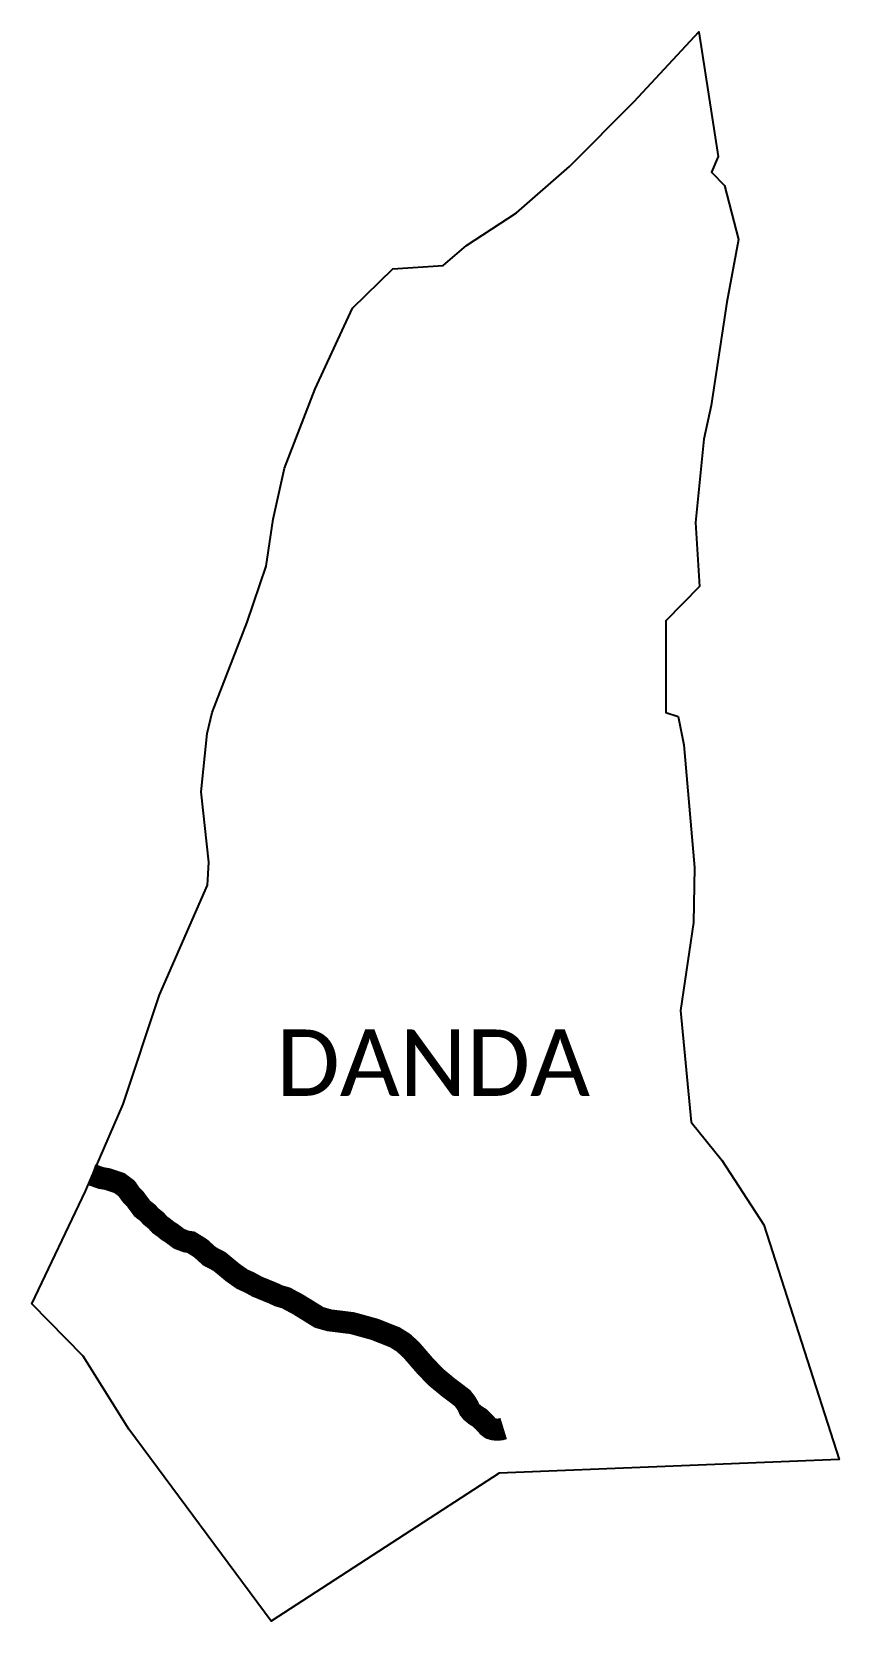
# Model space of a CAD drawing. Header units: metres. Extents: x 291565 to 293390, y 1989367 to 1992957.
import ezdxf

# ---------------------------------------------------------------- set-up
doc = ezdxf.new("R2010")
doc.units = ezdxf.units.M
for name, color, linetype in [('NATURALLY PROTECTED', 3, 'Continuous'), ('village', 4, 'Continuous'), ('VILLAGE NAME', 250, 'Continuous')]:
    doc.layers.add(name, color=color, linetype=linetype)
doc.styles.get("Standard").update_dxf_attribs({"font": 'simplex.shx'})

msp = doc.modelspace()

# ---------------------------------------------------------------- linework, layer by layer
at = {"layer": 'NATURALLY PROTECTED', "const_width": 50, "flags": 128}
msp.add_lwpolyline([(291700.4, 1990375.4), (291721.6, 1990367.8), (291736.9, 1990365.2), (291763.6, 1990356.1), (291779.7, 1990344), (291788.6, 1990331), (291799.2, 1990319.9), (291814.9, 1990298.6), (291826.6, 1990289.6), (291835, 1990280.6), (291846.2, 1990271.6), (291854.4, 1990262.3), (291862.7, 1990256.4), (291873.3, 1990247.9), (291881.3, 1990243.1), (291898.3, 1990230.3), (291914.5, 1990224.2), (291925, 1990222.7), (291946.8, 1990209.1), (291967, 1990190.8), (291989.2, 1990179.2), (292019.7, 1990154), (292040.4, 1990139.4), (292058.1, 1990131.4), (292074.3, 1990122.4), (292110.6, 1990107.5), (292124.1, 1990101.3), (292140, 1990096.9), (292150.7, 1990090.9), (292165.1, 1990083.3), (292185.5, 1990070.8), (292214.5, 1990052.8), (292237.6, 1990046.3), (292289.4, 1990039.9), (292340.3, 1990025.8), (292385.7, 1990007.8), (292398.7, 1989999.7), (292404.7, 1989996), (292422.5, 1989979.7), (292451.9, 1989945.7), (292477.2, 1989919), (292505.4, 1989895.6), (292538.2, 1989870.8), (292546.7, 1989859.7), (292551.1, 1989852.3), (292554, 1989845.2), (292558.8, 1989839.3), (292567.4, 1989832.1), (292578, 1989825.5), (292586.8, 1989816.9), (292596.5, 1989806.1), (292602.3, 1989801.9), (292609.4, 1989799.9), (292617.9, 1989799.3), (292625.1, 1989799.9), (292631.6, 1989801.9)], dxfattribs=at)
at = {"layer": 'village'}
msp.add_polyline3d([(293055.3, 1990493.5, 0), (293124.3, 1990408, 0), (293219.7, 1990262, 0), (293389.7, 1989731.8, 0), (292621.2, 1989700.9, 0), (292106.1, 1989366.6, 0), (291784.9, 1989800.3, 0), (291681.2, 1989965.3, 0), (291565.4, 1990083.5, 0), (291686.9, 1990337.9, 0), (291772.1, 1990534.9, 0), (291853.9, 1990781.2, 0), (291962.3, 1991029.3, 0), (291965.6, 1991081, 0), (291948.4, 1991240.1, 0), (291961.8, 1991371.8, 0), (291973.2, 1991419.6, 0), (292052, 1991623.5, 0), (292095.1, 1991749.7, 0), (292110.8, 1991856.2, 0), (292136.1, 1991971.4, 0), (292205.7, 1992150.1, 0), (292290.3, 1992332.8, 0), (292381.2, 1992421.5, 0), (292495.1, 1992429.1, 0), (292547.2, 1992474.3, 0), (292660.4, 1992547.9, 0), (292780.4, 1992652.8, 0), (292926.1, 1992799.1, 0), (293072.2, 1992956.9, 0), (293116.1, 1992675.4, 0), (293101.3, 1992640, 0), (293130.6, 1992609.9, 0), (293161.9, 1992487.8, 0), (293135.5, 1992346.3, 0), (293100.4, 1992113.1, 0), (293084, 1992037, 0), (293064.6, 1991848.7, 0), (293074.3, 1991704.2, 0), (292998.3, 1991626.4, 0), (292998.1, 1991418.9, 0), (293026.1, 1991410.5, 0), (293038.5, 1991346.2, 0), (293062.9, 1991069, 0), (293060.2, 1990945.2, 0), (293031.1, 1990746.1, 0)], close=True, dxfattribs=at)

# ---------------------------------------------------------------- texts
at = {"layer": 'VILLAGE NAME', "insert": (292117.5, 1990703.2), "char_height": 150, "attachment_point": 1}
msp.add_mtext_dynamic_manual_height_columns('{\\fCalibri|b0|i0|c0|p34;DANDA}', width=1877.914, gutter_width=1, heights=[0], dxfattribs=at)

doc.saveas('drawing.dxf')
